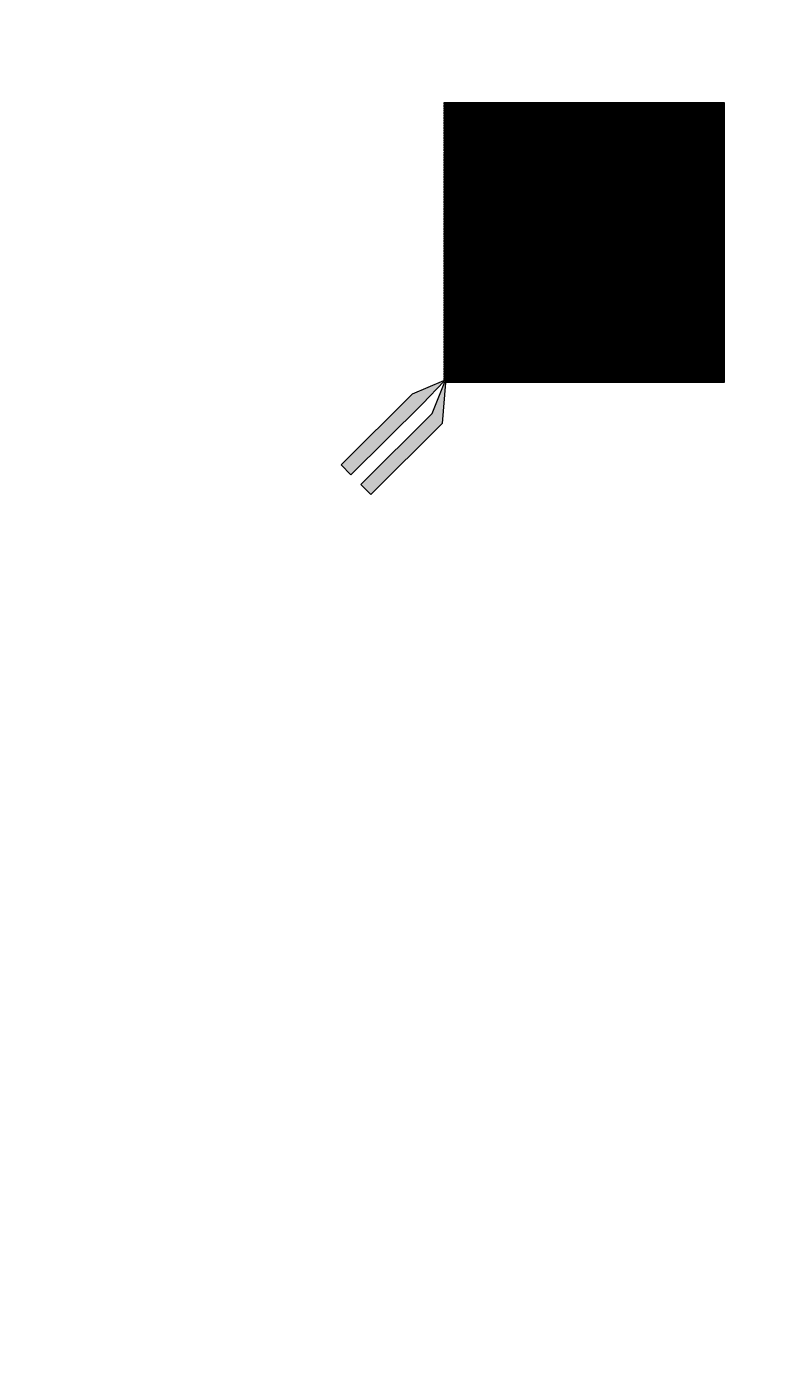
# Model space of a CAD drawing. Header units: millimetres. Extents: x 2668 to 2894, y 1564 to 1665.
# Drawn here: x 2708.7 to 2722.13, y 1594.21 to 1618.08 of the extents above; entities that cross this region are included whole.
import ezdxf

# ---------------------------------------------------------------- set-up
doc = ezdxf.new("R2010")
doc.units = ezdxf.units.MM

msp = doc.modelspace()

# ---------------------------------------------------------------- hatches: boundary and pattern name
h = msp.add_hatch(color=0)
h.dxf.hatch_style = 1
h.paths.add_polyline_path([(2716.164, 1611.744), (2721.142, 1611.744), (2721.142, 1611.776), (2716.174, 1611.776), (2716.174, 1611.788), (2721.142, 1611.788), (2721.142, 1611.82), (2716.174, 1611.82), (2716.174, 1611.832), (2721.142, 1611.832), (2721.142, 1611.864), (2716.174, 1611.864), (2716.174, 1611.876), (2721.142, 1611.876), (2721.142, 1611.908), (2716.174, 1611.908), (2716.174, 1611.92), (2721.142, 1611.92), (2721.142, 1611.952), (2716.174, 1611.952), (2716.174, 1611.964), (2721.142, 1611.964), (2721.142, 1611.996), (2716.174, 1611.996), (2716.174, 1612.008), (2721.142, 1612.008), (2721.142, 1612.04), (2716.174, 1612.04), (2716.174, 1612.052), (2721.142, 1612.052), (2721.142, 1612.084), (2716.174, 1612.084), (2716.174, 1612.096), (2721.142, 1612.096), (2721.142, 1612.128), (2716.174, 1612.128), (2716.174, 1612.14), (2721.142, 1612.14), (2721.142, 1612.172), (2716.174, 1612.172), (2716.174, 1612.184), (2721.142, 1612.184), (2721.142, 1612.216), (2716.174, 1612.216), (2716.174, 1612.228), (2721.142, 1612.228), (2721.142, 1612.26), (2716.174, 1612.26), (2716.174, 1612.272), (2721.142, 1612.272), (2721.142, 1612.304), (2716.174, 1612.304), (2716.174, 1612.316), (2721.142, 1612.316), (2721.142, 1612.348), (2716.174, 1612.348), (2716.174, 1612.36), (2721.142, 1612.36), (2721.142, 1612.392), (2716.174, 1612.392), (2716.174, 1612.404), (2721.142, 1612.404), (2721.142, 1612.436), (2716.174, 1612.436), (2716.174, 1612.448), (2721.142, 1612.448), (2721.142, 1612.48), (2716.174, 1612.48), (2716.174, 1612.492), (2721.142, 1612.492), (2721.142, 1612.524), (2716.174, 1612.524), (2716.174, 1612.536), (2721.142, 1612.536), (2721.142, 1612.568), (2716.174, 1612.568), (2716.174, 1612.58), (2721.142, 1612.58), (2721.142, 1612.612), (2716.174, 1612.612), (2716.174, 1612.624), (2721.142, 1612.624), (2721.142, 1612.656), (2716.174, 1612.656), (2716.174, 1612.668), (2721.142, 1612.668), (2721.142, 1612.7), (2716.174, 1612.7), (2716.174, 1612.712), (2721.142, 1612.712), (2721.142, 1612.744), (2716.174, 1612.744), (2716.174, 1612.756), (2721.142, 1612.756), (2721.142, 1612.788), (2716.174, 1612.788), (2716.174, 1612.8), (2721.142, 1612.8), (2721.142, 1612.832), (2716.174, 1612.832), (2716.174, 1612.844), (2721.142, 1612.844), (2721.142, 1612.876), (2716.174, 1612.876), (2716.174, 1612.888), (2721.142, 1612.888), (2721.142, 1612.92), (2716.174, 1612.92), (2716.174, 1612.932), (2721.142, 1612.932), (2721.142, 1612.964), (2716.174, 1612.964), (2716.174, 1612.976), (2721.142, 1612.976), (2721.142, 1613.008), (2716.174, 1613.008), (2716.174, 1613.02), (2721.142, 1613.02), (2721.142, 1613.052), (2716.174, 1613.052), (2716.174, 1613.064), (2721.142, 1613.064), (2721.142, 1613.096), (2716.174, 1613.096), (2716.174, 1613.108), (2721.142, 1613.108), (2721.142, 1613.14), (2716.174, 1613.14), (2716.174, 1613.152), (2721.142, 1613.152), (2721.142, 1613.184), (2716.174, 1613.184), (2716.174, 1613.196), (2721.142, 1613.196), (2721.142, 1613.228), (2716.174, 1613.228), (2716.174, 1613.24), (2721.142, 1613.24), (2721.142, 1613.272), (2716.174, 1613.272), (2716.174, 1613.284), (2721.142, 1613.284), (2721.142, 1613.316), (2716.174, 1613.316), (2716.174, 1613.328), (2721.142, 1613.328), (2721.142, 1613.36), (2716.174, 1613.36), (2716.174, 1613.372), (2721.142, 1613.372), (2721.142, 1613.404), (2716.174, 1613.404), (2716.174, 1613.416), (2721.142, 1613.416), (2721.142, 1613.448), (2716.174, 1613.448), (2716.174, 1613.46), (2721.142, 1613.46), (2721.142, 1613.492), (2716.174, 1613.492), (2716.174, 1613.504), (2721.142, 1613.504), (2721.142, 1613.536), (2716.174, 1613.536), (2716.174, 1613.548), (2721.142, 1613.548), (2721.142, 1613.58), (2716.174, 1613.58), (2716.174, 1613.592), (2721.142, 1613.592), (2721.142, 1613.624), (2716.174, 1613.624), (2716.174, 1613.636), (2721.142, 1613.636), (2721.142, 1613.668), (2716.174, 1613.668), (2716.174, 1613.68), (2721.142, 1613.68), (2721.142, 1613.712), (2716.174, 1613.712), (2716.174, 1613.724), (2721.142, 1613.724), (2721.142, 1613.756), (2716.174, 1613.756), (2716.174, 1613.768), (2721.142, 1613.768), (2721.142, 1613.8), (2716.174, 1613.8), (2716.174, 1613.812), (2721.142, 1613.812), (2721.142, 1613.844), (2716.174, 1613.844), (2716.174, 1613.856), (2721.142, 1613.856), (2721.142, 1613.888), (2716.174, 1613.888), (2716.174, 1613.9), (2721.142, 1613.9), (2721.142, 1613.932), (2716.174, 1613.932), (2716.174, 1613.944), (2721.142, 1613.944), (2721.142, 1613.976), (2716.174, 1613.976), (2716.174, 1613.988), (2721.142, 1613.988), (2721.142, 1614.02), (2716.174, 1614.02), (2716.174, 1614.032), (2721.142, 1614.032), (2721.142, 1614.064), (2716.174, 1614.064), (2716.174, 1614.076), (2721.142, 1614.076), (2721.142, 1614.108), (2716.174, 1614.108), (2716.174, 1614.12), (2721.142, 1614.12), (2721.142, 1614.152), (2716.174, 1614.152), (2716.174, 1614.164), (2721.142, 1614.164), (2721.142, 1614.196), (2716.174, 1614.196), (2716.174, 1614.208), (2721.142, 1614.208), (2721.142, 1614.24), (2716.174, 1614.24), (2716.174, 1614.252), (2721.142, 1614.252), (2721.142, 1614.284), (2716.174, 1614.284), (2716.174, 1614.296), (2721.142, 1614.296), (2721.142, 1614.328), (2716.174, 1614.328), (2716.174, 1614.34), (2721.142, 1614.34), (2721.142, 1614.372), (2716.174, 1614.372), (2716.174, 1614.384), (2721.142, 1614.384), (2721.142, 1614.416), (2716.174, 1614.416), (2716.174, 1614.428), (2721.142, 1614.428), (2721.142, 1614.46), (2716.174, 1614.46), (2716.174, 1614.472), (2721.142, 1614.472), (2721.142, 1614.504), (2716.174, 1614.504), (2716.174, 1614.516), (2721.142, 1614.516), (2721.142, 1614.548), (2716.174, 1614.548), (2716.174, 1614.56), (2721.142, 1614.56), (2721.142, 1614.592), (2716.174, 1614.592), (2716.174, 1614.604), (2721.142, 1614.604), (2721.142, 1614.636), (2716.174, 1614.636), (2716.174, 1614.648), (2721.142, 1614.648), (2721.142, 1614.68), (2716.174, 1614.68), (2716.174, 1614.692), (2721.142, 1614.692), (2721.142, 1614.724), (2716.174, 1614.724), (2716.174, 1614.736), (2721.142, 1614.736), (2721.142, 1614.768), (2716.174, 1614.768), (2716.174, 1614.78), (2721.142, 1614.78), (2721.142, 1614.812), (2716.174, 1614.812), (2716.174, 1614.824), (2721.142, 1614.824), (2721.142, 1614.856), (2716.174, 1614.856), (2716.174, 1614.868), (2721.142, 1614.868), (2721.142, 1614.9), (2716.174, 1614.9), (2716.174, 1614.912), (2721.142, 1614.912), (2721.142, 1614.944), (2716.174, 1614.944), (2716.174, 1614.956), (2721.142, 1614.956), (2721.142, 1614.988), (2716.174, 1614.988), (2716.174, 1615), (2721.142, 1615), (2721.142, 1615.032), (2716.174, 1615.032), (2716.174, 1615.044), (2721.142, 1615.044), (2721.142, 1615.076), (2716.174, 1615.076), (2716.174, 1615.088), (2721.142, 1615.088), (2721.142, 1615.12), (2716.174, 1615.12), (2716.174, 1615.132), (2721.142, 1615.132), (2721.142, 1615.164), (2716.174, 1615.164), (2716.174, 1615.176), (2721.142, 1615.176), (2721.142, 1615.208), (2716.174, 1615.208), (2716.174, 1615.22), (2721.142, 1615.22), (2721.142, 1615.252), (2716.174, 1615.252), (2716.174, 1615.264), (2721.142, 1615.264), (2721.142, 1615.296), (2716.174, 1615.296), (2716.174, 1615.308), (2721.142, 1615.308), (2721.142, 1615.34), (2716.174, 1615.34), (2716.174, 1615.352), (2721.142, 1615.352), (2721.142, 1615.384), (2716.174, 1615.384), (2716.174, 1615.396), (2721.142, 1615.396), (2721.142, 1615.428), (2716.174, 1615.428), (2716.174, 1615.44), (2721.142, 1615.44), (2721.142, 1615.472), (2716.174, 1615.472), (2716.174, 1615.484), (2721.142, 1615.484), (2721.142, 1615.516), (2716.174, 1615.516), (2716.174, 1615.528), (2721.142, 1615.528), (2721.142, 1615.56), (2716.174, 1615.56), (2716.174, 1615.572), (2721.142, 1615.572), (2721.142, 1615.604), (2716.174, 1615.604), (2716.174, 1615.616), (2721.142, 1615.616), (2721.142, 1615.648), (2716.174, 1615.648), (2716.174, 1615.66), (2721.142, 1615.66), (2721.142, 1615.692), (2716.174, 1615.692), (2716.174, 1615.704), (2721.142, 1615.704), (2721.142, 1615.736), (2716.174, 1615.736), (2716.174, 1615.748), (2721.142, 1615.748), (2721.142, 1615.78), (2716.174, 1615.78), (2716.174, 1615.792), (2721.142, 1615.792), (2721.142, 1615.824), (2716.174, 1615.824), (2716.174, 1615.836), (2721.142, 1615.836), (2721.142, 1615.868), (2716.174, 1615.868), (2716.174, 1615.88), (2721.142, 1615.88), (2721.142, 1615.912), (2716.174, 1615.912), (2716.174, 1615.924), (2721.142, 1615.924), (2721.142, 1615.956), (2716.174, 1615.956), (2716.174, 1615.968), (2721.142, 1615.968), (2721.142, 1616), (2716.174, 1616), (2716.174, 1616.012), (2721.142, 1616.012), (2721.142, 1616.044), (2716.174, 1616.044), (2716.174, 1616.056), (2721.142, 1616.056), (2721.142, 1616.088), (2716.174, 1616.088), (2716.174, 1616.1), (2721.142, 1616.1), (2721.142, 1616.132), (2716.174, 1616.132), (2716.174, 1616.144), (2721.142, 1616.144), (2721.142, 1616.176), (2716.174, 1616.176), (2716.174, 1616.188), (2721.142, 1616.188), (2721.142, 1616.22), (2716.174, 1616.22), (2716.174, 1616.232), (2721.142, 1616.232), (2721.142, 1616.264), (2716.174, 1616.264), (2716.174, 1616.276), (2721.142, 1616.276), (2721.142, 1616.308), (2716.174, 1616.308), (2716.174, 1616.32), (2721.142, 1616.32), (2721.142, 1616.352), (2716.174, 1616.352), (2716.174, 1616.364), (2721.142, 1616.364), (2721.142, 1616.396), (2716.174, 1616.396), (2716.174, 1616.408), (2721.142, 1616.408), (2721.142, 1616.44), (2716.174, 1616.44), (2716.174, 1616.452), (2721.142, 1616.452), (2721.142, 1616.484), (2716.174, 1616.484), (2716.174, 1616.496), (2721.142, 1616.496), (2721.142, 1616.528), (2716.174, 1616.528), (2716.174, 1616.54), (2721.142, 1616.54), (2721.142, 1616.572), (2716.174, 1616.572), (2716.174, 1616.584), (2721.142, 1616.584), (2721.142, 1616.616), (2716.174, 1616.616), (2716.174, 1616.628), (2721.142, 1616.628), (2721.142, 1616.66), (2716.174, 1616.66), (2716.174, 1616.672), (2721.142, 1616.672), (2721.142, 1616.704), (2716.174, 1616.704), (2716.174, 1616.716), (2721.154, 1616.716), (2721.154, 1611.732), (2716.173, 1611.732), (2715.949, 1611.164), (2714.673, 1609.895), (2714.849, 1609.717), (2716.126, 1610.986), (2716.185, 1611.722), (2721.164, 1611.722), (2721.164, 1616.726), (2716.164, 1616.726), (2716.164, 1616.694), (2721.132, 1616.694), (2721.132, 1616.682), (2716.164, 1616.682), (2716.164, 1616.65), (2721.132, 1616.65), (2721.132, 1616.638), (2716.164, 1616.638), (2716.164, 1616.606), (2721.132, 1616.606), (2721.132, 1616.594), (2716.164, 1616.594), (2716.164, 1616.562), (2721.132, 1616.562), (2721.132, 1616.55), (2716.164, 1616.55), (2716.164, 1616.518), (2721.132, 1616.518), (2721.132, 1616.506), (2716.164, 1616.506), (2716.164, 1616.474), (2721.132, 1616.474), (2721.132, 1616.462), (2716.164, 1616.462), (2716.164, 1616.43), (2721.132, 1616.43), (2721.132, 1616.418), (2716.164, 1616.418), (2716.164, 1616.386), (2721.132, 1616.386), (2721.132, 1616.374), (2716.164, 1616.374), (2716.164, 1616.342), (2721.132, 1616.342), (2721.132, 1616.33), (2716.164, 1616.33), (2716.164, 1616.298), (2721.132, 1616.298), (2721.132, 1616.286), (2716.164, 1616.286), (2716.164, 1616.254), (2721.132, 1616.254), (2721.132, 1616.242), (2716.164, 1616.242), (2716.164, 1616.21), (2721.132, 1616.21), (2721.132, 1616.198), (2716.164, 1616.198), (2716.164, 1616.166), (2721.132, 1616.166), (2721.132, 1616.154), (2716.164, 1616.154), (2716.164, 1616.122), (2721.132, 1616.122), (2721.132, 1616.11), (2716.164, 1616.11), (2716.164, 1616.078), (2721.132, 1616.078), (2721.132, 1616.066), (2716.164, 1616.066), (2716.164, 1616.034), (2721.132, 1616.034), (2721.132, 1616.022), (2716.164, 1616.022), (2716.164, 1615.99), (2721.132, 1615.99), (2721.132, 1615.978), (2716.164, 1615.978), (2716.164, 1615.946), (2721.132, 1615.946), (2721.132, 1615.934), (2716.164, 1615.934), (2716.164, 1615.902), (2721.132, 1615.902), (2721.132, 1615.89), (2716.164, 1615.89), (2716.164, 1615.858), (2721.132, 1615.858), (2721.132, 1615.846), (2716.164, 1615.846), (2716.164, 1615.814), (2721.132, 1615.814), (2721.132, 1615.802), (2716.164, 1615.802), (2716.164, 1615.77), (2721.132, 1615.77), (2721.132, 1615.758), (2716.164, 1615.758), (2716.164, 1615.726), (2721.132, 1615.726), (2721.132, 1615.714), (2716.164, 1615.714), (2716.164, 1615.682), (2721.132, 1615.682), (2721.132, 1615.67), (2716.164, 1615.67), (2716.164, 1615.638), (2721.132, 1615.638), (2721.132, 1615.626), (2716.164, 1615.626), (2716.164, 1615.594), (2721.132, 1615.594), (2721.132, 1615.582), (2716.164, 1615.582), (2716.164, 1615.55), (2721.132, 1615.55), (2721.132, 1615.538), (2716.164, 1615.538), (2716.164, 1615.506), (2721.132, 1615.506), (2721.132, 1615.494), (2716.164, 1615.494), (2716.164, 1615.462), (2721.132, 1615.462), (2721.132, 1615.45), (2716.164, 1615.45), (2716.164, 1615.418), (2721.132, 1615.418), (2721.132, 1615.406), (2716.164, 1615.406), (2716.164, 1615.374), (2721.132, 1615.374), (2721.132, 1615.362), (2716.164, 1615.362), (2716.164, 1615.33), (2721.132, 1615.33), (2721.132, 1615.318), (2716.164, 1615.318), (2716.164, 1615.286), (2721.132, 1615.286), (2721.132, 1615.274), (2716.164, 1615.274), (2716.164, 1615.242), (2721.132, 1615.242), (2721.132, 1615.23), (2716.164, 1615.23), (2716.164, 1615.198), (2721.132, 1615.198), (2721.132, 1615.186), (2716.164, 1615.186), (2716.164, 1615.154), (2721.132, 1615.154), (2721.132, 1615.142), (2716.164, 1615.142), (2716.164, 1615.11), (2721.132, 1615.11), (2721.132, 1615.098), (2716.164, 1615.098), (2716.164, 1615.066), (2721.132, 1615.066), (2721.132, 1615.054), (2716.164, 1615.054), (2716.164, 1615.022), (2721.132, 1615.022), (2721.132, 1615.01), (2716.164, 1615.01), (2716.164, 1614.978), (2721.132, 1614.978), (2721.132, 1614.966), (2716.164, 1614.966), (2716.164, 1614.934), (2721.132, 1614.934), (2721.132, 1614.922), (2716.164, 1614.922), (2716.164, 1614.89), (2721.132, 1614.89), (2721.132, 1614.878), (2716.164, 1614.878), (2716.164, 1614.846), (2721.132, 1614.846), (2721.132, 1614.834), (2716.164, 1614.834), (2716.164, 1614.802), (2721.132, 1614.802), (2721.132, 1614.79), (2716.164, 1614.79), (2716.164, 1614.758), (2721.132, 1614.758), (2721.132, 1614.746), (2716.164, 1614.746), (2716.164, 1614.714), (2721.132, 1614.714), (2721.132, 1614.702), (2716.164, 1614.702), (2716.164, 1614.67), (2721.132, 1614.67), (2721.132, 1614.658), (2716.164, 1614.658), (2716.164, 1614.626), (2721.132, 1614.626), (2721.132, 1614.614), (2716.164, 1614.614), (2716.164, 1614.582), (2721.132, 1614.582), (2721.132, 1614.57), (2716.164, 1614.57), (2716.164, 1614.538), (2721.132, 1614.538), (2721.132, 1614.526), (2716.164, 1614.526), (2716.164, 1614.494), (2721.132, 1614.494), (2721.132, 1614.482), (2716.164, 1614.482), (2716.164, 1614.45), (2721.132, 1614.45), (2721.132, 1614.438), (2716.164, 1614.438), (2716.164, 1614.406), (2721.132, 1614.406), (2721.132, 1614.394), (2716.164, 1614.394), (2716.164, 1614.362), (2721.132, 1614.362), (2721.132, 1614.35), (2716.164, 1614.35), (2716.164, 1614.318), (2721.132, 1614.318), (2721.132, 1614.306), (2716.164, 1614.306), (2716.164, 1614.274), (2721.132, 1614.274), (2721.132, 1614.262), (2716.164, 1614.262), (2716.164, 1614.23), (2721.132, 1614.23), (2721.132, 1614.218), (2716.164, 1614.218), (2716.164, 1614.186), (2721.132, 1614.186), (2721.132, 1614.174), (2716.164, 1614.174), (2716.164, 1614.142), (2721.132, 1614.142), (2721.132, 1614.13), (2716.164, 1614.13), (2716.164, 1614.098), (2721.132, 1614.098), (2721.132, 1614.086), (2716.164, 1614.086), (2716.164, 1614.054), (2721.132, 1614.054), (2721.132, 1614.042), (2716.164, 1614.042), (2716.164, 1614.01), (2721.132, 1614.01), (2721.132, 1613.998), (2716.164, 1613.998), (2716.164, 1613.966), (2721.132, 1613.966), (2721.132, 1613.954), (2716.164, 1613.954), (2716.164, 1613.922), (2721.132, 1613.922), (2721.132, 1613.91), (2716.164, 1613.91), (2716.164, 1613.878), (2721.132, 1613.878), (2721.132, 1613.866), (2716.164, 1613.866), (2716.164, 1613.834), (2721.132, 1613.834), (2721.132, 1613.822), (2716.164, 1613.822), (2716.164, 1613.79), (2721.132, 1613.79), (2721.132, 1613.778), (2716.164, 1613.778), (2716.164, 1613.746), (2721.132, 1613.746), (2721.132, 1613.734), (2716.164, 1613.734), (2716.164, 1613.702), (2721.132, 1613.702), (2721.132, 1613.69), (2716.164, 1613.69), (2716.164, 1613.658), (2721.132, 1613.658), (2721.132, 1613.646), (2716.164, 1613.646), (2716.164, 1613.614), (2721.132, 1613.614), (2721.132, 1613.602), (2716.164, 1613.602), (2716.164, 1613.57), (2721.132, 1613.57), (2721.132, 1613.558), (2716.164, 1613.558), (2716.164, 1613.526), (2721.132, 1613.526), (2721.132, 1613.514), (2716.164, 1613.514), (2716.164, 1613.482), (2721.132, 1613.482), (2721.132, 1613.47), (2716.164, 1613.47), (2716.164, 1613.438), (2721.132, 1613.438), (2721.132, 1613.426), (2716.164, 1613.426), (2716.164, 1613.394), (2721.132, 1613.394), (2721.132, 1613.382), (2716.164, 1613.382), (2716.164, 1613.35), (2721.132, 1613.35), (2721.132, 1613.338), (2716.164, 1613.338), (2716.164, 1613.306), (2721.132, 1613.306), (2721.132, 1613.294), (2716.164, 1613.294), (2716.164, 1613.262), (2721.132, 1613.262), (2721.132, 1613.25), (2716.164, 1613.25), (2716.164, 1613.218), (2721.132, 1613.218), (2721.132, 1613.206), (2716.164, 1613.206), (2716.164, 1613.174), (2721.132, 1613.174), (2721.132, 1613.162), (2716.164, 1613.162), (2716.164, 1613.13), (2721.132, 1613.13), (2721.132, 1613.118), (2716.164, 1613.118), (2716.164, 1613.086), (2721.132, 1613.086), (2721.132, 1613.074), (2716.164, 1613.074), (2716.164, 1613.042), (2721.132, 1613.042), (2721.132, 1613.03), (2716.164, 1613.03), (2716.164, 1612.998), (2721.132, 1612.998), (2721.132, 1612.986), (2716.164, 1612.986), (2716.164, 1612.954), (2721.132, 1612.954), (2721.132, 1612.942), (2716.164, 1612.942), (2716.164, 1612.91), (2721.132, 1612.91), (2721.132, 1612.898), (2716.164, 1612.898), (2716.164, 1612.866), (2721.132, 1612.866), (2721.132, 1612.854), (2716.164, 1612.854), (2716.164, 1612.822), (2721.132, 1612.822), (2721.132, 1612.81), (2716.164, 1612.81), (2716.164, 1612.778), (2721.132, 1612.778), (2721.132, 1612.766), (2716.164, 1612.766), (2716.164, 1612.734), (2721.132, 1612.734), (2721.132, 1612.722), (2716.164, 1612.722), (2716.164, 1612.69), (2721.132, 1612.69), (2721.132, 1612.678), (2716.164, 1612.678), (2716.164, 1612.646), (2721.132, 1612.646), (2721.132, 1612.634), (2716.164, 1612.634), (2716.164, 1612.602), (2721.132, 1612.602), (2721.132, 1612.59), (2716.164, 1612.59), (2716.164, 1612.558), (2721.132, 1612.558), (2721.132, 1612.546), (2716.164, 1612.546), (2716.164, 1612.514), (2721.132, 1612.514), (2721.132, 1612.502), (2716.164, 1612.502), (2716.164, 1612.47), (2721.132, 1612.47), (2721.132, 1612.458), (2716.164, 1612.458), (2716.164, 1612.426), (2721.132, 1612.426), (2721.132, 1612.414), (2716.164, 1612.414), (2716.164, 1612.382), (2721.132, 1612.382), (2721.132, 1612.37), (2716.164, 1612.37), (2716.164, 1612.338), (2721.132, 1612.338), (2721.132, 1612.326), (2716.164, 1612.326), (2716.164, 1612.294), (2721.132, 1612.294), (2721.132, 1612.282), (2716.164, 1612.282), (2716.164, 1612.25), (2721.132, 1612.25), (2721.132, 1612.238), (2716.164, 1612.238), (2716.164, 1612.206), (2721.132, 1612.206), (2721.132, 1612.194), (2716.164, 1612.194), (2716.164, 1612.162), (2721.132, 1612.162), (2721.132, 1612.15), (2716.164, 1612.15), (2716.164, 1612.118), (2721.132, 1612.118), (2721.132, 1612.106), (2716.164, 1612.106), (2716.164, 1612.074), (2721.132, 1612.074), (2721.132, 1612.062), (2716.164, 1612.062), (2716.164, 1612.03), (2721.132, 1612.03), (2721.132, 1612.018), (2716.164, 1612.018), (2716.164, 1611.986), (2721.132, 1611.986), (2721.132, 1611.974), (2716.164, 1611.974), (2716.164, 1611.942), (2721.132, 1611.942), (2721.132, 1611.93), (2716.164, 1611.93), (2716.164, 1611.898), (2721.132, 1611.898), (2721.132, 1611.886), (2716.164, 1611.886), (2716.164, 1611.854), (2721.132, 1611.854), (2721.132, 1611.842), (2716.164, 1611.842), (2716.164, 1611.81), (2721.132, 1611.81), (2721.132, 1611.798), (2716.164, 1611.798), (2716.164, 1611.766), (2721.132, 1611.766), (2721.132, 1611.754), (2716.155, 1611.754), (2715.597, 1611.518), (2714.32, 1610.249), (2714.497, 1610.072), (2715.773, 1611.341)])

# ---------------------------------------------------------------- linework, layer by layer
msp.add_lwpolyline([(2721.132, 1612.602), (2716.164, 1612.602), (2716.164, 1612.634), (2721.132, 1612.634), (2721.132, 1612.646), (2716.164, 1612.646), (2716.164, 1612.678), (2721.132, 1612.678), (2721.132, 1612.69), (2716.164, 1612.69), (2716.164, 1612.722), (2721.132, 1612.722), (2721.132, 1612.734), (2716.164, 1612.734), (2716.164, 1612.766), (2721.132, 1612.766), (2721.132, 1612.778), (2716.164, 1612.778), (2716.164, 1612.81), (2721.132, 1612.81), (2721.132, 1612.822), (2716.164, 1612.822), (2716.164, 1612.854), (2721.132, 1612.854), (2721.132, 1612.866), (2716.164, 1612.866), (2716.164, 1612.898), (2721.132, 1612.898), (2721.132, 1612.91), (2716.164, 1612.91), (2716.164, 1612.942), (2721.132, 1612.942), (2721.132, 1612.954), (2716.164, 1612.954), (2716.164, 1612.986), (2721.132, 1612.986), (2721.132, 1612.998), (2716.164, 1612.998), (2716.164, 1613.03), (2721.132, 1613.03), (2721.132, 1613.042), (2716.164, 1613.042), (2716.164, 1613.074), (2721.132, 1613.074), (2721.132, 1613.086), (2716.164, 1613.086), (2716.164, 1613.118), (2721.132, 1613.118), (2721.132, 1613.13), (2716.164, 1613.13), (2716.164, 1613.162), (2721.132, 1613.162), (2721.132, 1613.174), (2716.164, 1613.174), (2716.164, 1613.206), (2721.132, 1613.206), (2721.132, 1613.218), (2716.164, 1613.218), (2716.164, 1613.25), (2721.132, 1613.25), (2721.132, 1613.262), (2716.164, 1613.262), (2716.164, 1613.294), (2721.132, 1613.294), (2721.132, 1613.306), (2716.164, 1613.306), (2716.164, 1613.338), (2721.132, 1613.338), (2721.132, 1613.35), (2716.164, 1613.35), (2716.164, 1613.382), (2721.132, 1613.382), (2721.132, 1613.394), (2716.164, 1613.394), (2716.164, 1613.426), (2721.132, 1613.426), (2721.132, 1613.438), (2716.164, 1613.438), (2716.164, 1613.47), (2721.132, 1613.47), (2721.132, 1613.482), (2716.164, 1613.482), (2716.164, 1613.514), (2721.132, 1613.514), (2721.132, 1613.526), (2716.164, 1613.526), (2716.164, 1613.558), (2721.132, 1613.558), (2721.132, 1613.57), (2716.164, 1613.57), (2716.164, 1613.602), (2721.132, 1613.602), (2721.132, 1613.614), (2716.164, 1613.614), (2716.164, 1613.646), (2721.132, 1613.646), (2721.132, 1613.658), (2716.164, 1613.658), (2716.164, 1613.69), (2721.132, 1613.69), (2721.132, 1613.702), (2716.164, 1613.702), (2716.164, 1613.734), (2721.132, 1613.734), (2721.132, 1613.746), (2716.164, 1613.746), (2716.164, 1613.778), (2721.132, 1613.778), (2721.132, 1613.79), (2716.164, 1613.79), (2716.164, 1613.822), (2721.132, 1613.822), (2721.132, 1613.834), (2716.164, 1613.834), (2716.164, 1613.866), (2721.132, 1613.866), (2721.132, 1613.878), (2716.164, 1613.878), (2716.164, 1613.91), (2721.132, 1613.91), (2721.132, 1613.922), (2716.164, 1613.922), (2716.164, 1613.954), (2721.132, 1613.954), (2721.132, 1613.966), (2716.164, 1613.966), (2716.164, 1613.998), (2721.132, 1613.998), (2721.132, 1614.01), (2716.164, 1614.01), (2716.164, 1614.042), (2721.132, 1614.042), (2721.132, 1614.054), (2716.164, 1614.054), (2716.164, 1614.086), (2721.132, 1614.086), (2721.132, 1614.098), (2716.164, 1614.098), (2716.164, 1614.13), (2721.132, 1614.13), (2721.132, 1614.142), (2716.164, 1614.142), (2716.164, 1614.174), (2721.132, 1614.174), (2721.132, 1614.186), (2716.164, 1614.186), (2716.164, 1614.218), (2721.132, 1614.218), (2721.132, 1614.23), (2716.164, 1614.23), (2716.164, 1614.262), (2721.132, 1614.262), (2721.132, 1614.274), (2716.164, 1614.274), (2716.164, 1614.306), (2721.132, 1614.306), (2721.132, 1614.318), (2716.164, 1614.318), (2716.164, 1614.35), (2721.132, 1614.35), (2721.132, 1614.362), (2716.164, 1614.362), (2716.164, 1614.394), (2721.132, 1614.394), (2721.132, 1614.406), (2716.164, 1614.406), (2716.164, 1614.438), (2721.132, 1614.438), (2721.132, 1614.45), (2716.164, 1614.45), (2716.164, 1614.482), (2721.132, 1614.482), (2721.132, 1614.494), (2716.164, 1614.494), (2716.164, 1614.526), (2721.132, 1614.526), (2721.132, 1614.538), (2716.164, 1614.538), (2716.164, 1614.57), (2721.132, 1614.57), (2721.132, 1614.582), (2716.164, 1614.582), (2716.164, 1614.614), (2721.132, 1614.614), (2721.132, 1614.626), (2716.164, 1614.626), (2716.164, 1614.658), (2721.132, 1614.658), (2721.132, 1614.67), (2716.164, 1614.67), (2716.164, 1614.702), (2721.132, 1614.702), (2721.132, 1614.714), (2716.164, 1614.714), (2716.164, 1614.746), (2721.132, 1614.746), (2721.132, 1614.758), (2716.164, 1614.758), (2716.164, 1614.79), (2721.132, 1614.79), (2721.132, 1614.802), (2716.164, 1614.802), (2716.164, 1614.834), (2721.132, 1614.834), (2721.132, 1614.846), (2716.164, 1614.846), (2716.164, 1614.878), (2721.132, 1614.878), (2721.132, 1614.89), (2716.164, 1614.89), (2716.164, 1614.922), (2721.132, 1614.922), (2721.132, 1614.934), (2716.164, 1614.934), (2716.164, 1614.966), (2721.132, 1614.966), (2721.132, 1614.978), (2716.164, 1614.978), (2716.164, 1615.01), (2721.132, 1615.01), (2721.132, 1615.022), (2716.164, 1615.022), (2716.164, 1615.054), (2721.132, 1615.054), (2721.132, 1615.066), (2716.164, 1615.066), (2716.164, 1615.098), (2721.132, 1615.098), (2721.132, 1615.11), (2716.164, 1615.11), (2716.164, 1615.142), (2721.132, 1615.142), (2721.132, 1615.154), (2716.164, 1615.154), (2716.164, 1615.186), (2721.132, 1615.186), (2721.132, 1615.198), (2716.164, 1615.198), (2716.164, 1615.23), (2721.132, 1615.23), (2721.132, 1615.242), (2716.164, 1615.242), (2716.164, 1615.274), (2721.132, 1615.274), (2721.132, 1615.286), (2716.164, 1615.286), (2716.164, 1615.318), (2721.132, 1615.318), (2721.132, 1615.33), (2716.164, 1615.33), (2716.164, 1615.362), (2721.132, 1615.362), (2721.132, 1615.374), (2716.164, 1615.374), (2716.164, 1615.406), (2721.132, 1615.406), (2721.132, 1615.418), (2716.164, 1615.418), (2716.164, 1615.45), (2721.132, 1615.45), (2721.132, 1615.462), (2716.164, 1615.462), (2716.164, 1615.494), (2721.132, 1615.494), (2721.132, 1615.506), (2716.164, 1615.506), (2716.164, 1615.538), (2721.132, 1615.538), (2721.132, 1615.55), (2716.164, 1615.55), (2716.164, 1615.582), (2721.132, 1615.582), (2721.132, 1615.594), (2716.164, 1615.594), (2716.164, 1615.626), (2721.132, 1615.626), (2721.132, 1615.638), (2716.164, 1615.638), (2716.164, 1615.67), (2721.132, 1615.67), (2721.132, 1615.682), (2716.164, 1615.682), (2716.164, 1615.714), (2721.132, 1615.714), (2721.132, 1615.726), (2716.164, 1615.726), (2716.164, 1615.758), (2721.132, 1615.758), (2721.132, 1615.77), (2716.164, 1615.77), (2716.164, 1615.802), (2721.132, 1615.802), (2721.132, 1615.814), (2716.164, 1615.814), (2716.164, 1615.846), (2721.132, 1615.846), (2721.132, 1615.858), (2716.164, 1615.858), (2716.164, 1615.89), (2721.132, 1615.89), (2721.132, 1615.902), (2716.164, 1615.902), (2716.164, 1615.934), (2721.132, 1615.934), (2721.132, 1615.946), (2716.164, 1615.946), (2716.164, 1615.978), (2721.132, 1615.978), (2721.132, 1615.99), (2716.164, 1615.99), (2716.164, 1616.022), (2721.132, 1616.022), (2721.132, 1616.034), (2716.164, 1616.034), (2716.164, 1616.066), (2721.132, 1616.066), (2721.132, 1616.078), (2716.164, 1616.078), (2716.164, 1616.11), (2721.132, 1616.11), (2721.132, 1616.122), (2716.164, 1616.122), (2716.164, 1616.154), (2721.132, 1616.154), (2721.132, 1616.166), (2716.164, 1616.166), (2716.164, 1616.198), (2721.132, 1616.198), (2721.132, 1616.21), (2716.164, 1616.21), (2716.164, 1616.242), (2721.132, 1616.242), (2721.132, 1616.254), (2716.164, 1616.254), (2716.164, 1616.286), (2721.132, 1616.286), (2721.132, 1616.298), (2716.164, 1616.298), (2716.164, 1616.33), (2721.132, 1616.33), (2721.132, 1616.342), (2716.164, 1616.342), (2716.164, 1616.374), (2721.132, 1616.374), (2721.132, 1616.386), (2716.164, 1616.386), (2716.164, 1616.418), (2721.132, 1616.418), (2721.132, 1616.43), (2716.164, 1616.43), (2716.164, 1616.462), (2721.132, 1616.462), (2721.132, 1616.474), (2716.164, 1616.474), (2716.164, 1616.506), (2721.132, 1616.506), (2721.132, 1616.518), (2716.164, 1616.518), (2716.164, 1616.55), (2721.132, 1616.55), (2721.132, 1616.562), (2716.164, 1616.562), (2716.164, 1616.594), (2721.132, 1616.594), (2721.132, 1616.606), (2716.164, 1616.606), (2716.164, 1616.638), (2721.132, 1616.638), (2721.132, 1616.65), (2716.164, 1616.65), (2716.164, 1616.682), (2721.132, 1616.682), (2721.132, 1616.694), (2716.164, 1616.694), (2716.164, 1616.726), (2721.164, 1616.726), (2721.164, 1611.722), (2716.185, 1611.722), (2716.126, 1610.986), (2714.849, 1609.717), (2714.673, 1609.895), (2715.949, 1611.164), (2716.173, 1611.732), (2721.154, 1611.732), (2721.154, 1616.716), (2716.174, 1616.716), (2716.174, 1616.704), (2721.142, 1616.704), (2721.142, 1616.672), (2716.174, 1616.672), (2716.174, 1616.66), (2721.142, 1616.66), (2721.142, 1616.628), (2716.174, 1616.628), (2716.174, 1616.616), (2721.142, 1616.616), (2721.142, 1616.584), (2716.174, 1616.584), (2716.174, 1616.572), (2721.142, 1616.572), (2721.142, 1616.54), (2716.174, 1616.54), (2716.174, 1616.528), (2721.142, 1616.528), (2721.142, 1616.496), (2716.174, 1616.496), (2716.174, 1616.484), (2721.142, 1616.484), (2721.142, 1616.452), (2716.174, 1616.452), (2716.174, 1616.44), (2721.142, 1616.44), (2721.142, 1616.408), (2716.174, 1616.408), (2716.174, 1616.396), (2721.142, 1616.396), (2721.142, 1616.364), (2716.174, 1616.364), (2716.174, 1616.352), (2721.142, 1616.352), (2721.142, 1616.32), (2716.174, 1616.32), (2716.174, 1616.308), (2721.142, 1616.308), (2721.142, 1616.276), (2716.174, 1616.276), (2716.174, 1616.264), (2721.142, 1616.264), (2721.142, 1616.232), (2716.174, 1616.232), (2716.174, 1616.22), (2721.142, 1616.22), (2721.142, 1616.188), (2716.174, 1616.188), (2716.174, 1616.176), (2721.142, 1616.176), (2721.142, 1616.144), (2716.174, 1616.144), (2716.174, 1616.132), (2721.142, 1616.132), (2721.142, 1616.1), (2716.174, 1616.1), (2716.174, 1616.088), (2721.142, 1616.088), (2721.142, 1616.056), (2716.174, 1616.056), (2716.174, 1616.044), (2721.142, 1616.044), (2721.142, 1616.012), (2716.174, 1616.012), (2716.174, 1616), (2721.142, 1616), (2721.142, 1615.968), (2716.174, 1615.968), (2716.174, 1615.956), (2721.142, 1615.956), (2721.142, 1615.924), (2716.174, 1615.924), (2716.174, 1615.912), (2721.142, 1615.912), (2721.142, 1615.88), (2716.174, 1615.88), (2716.174, 1615.868), (2721.142, 1615.868), (2721.142, 1615.836), (2716.174, 1615.836), (2716.174, 1615.824), (2721.142, 1615.824), (2721.142, 1615.792), (2716.174, 1615.792), (2716.174, 1615.78), (2721.142, 1615.78), (2721.142, 1615.748), (2716.174, 1615.748), (2716.174, 1615.736), (2721.142, 1615.736), (2721.142, 1615.704), (2716.174, 1615.704), (2716.174, 1615.692), (2721.142, 1615.692), (2721.142, 1615.66), (2716.174, 1615.66), (2716.174, 1615.648), (2721.142, 1615.648), (2721.142, 1615.616), (2716.174, 1615.616), (2716.174, 1615.604), (2721.142, 1615.604), (2721.142, 1615.572), (2716.174, 1615.572), (2716.174, 1615.56), (2721.142, 1615.56), (2721.142, 1615.528), (2716.174, 1615.528), (2716.174, 1615.516), (2721.142, 1615.516), (2721.142, 1615.484), (2716.174, 1615.484), (2716.174, 1615.472), (2721.142, 1615.472), (2721.142, 1615.44), (2716.174, 1615.44), (2716.174, 1615.428), (2721.142, 1615.428), (2721.142, 1615.396), (2716.174, 1615.396), (2716.174, 1615.384), (2721.142, 1615.384), (2721.142, 1615.352), (2716.174, 1615.352), (2716.174, 1615.34), (2721.142, 1615.34), (2721.142, 1615.308), (2716.174, 1615.308), (2716.174, 1615.296), (2721.142, 1615.296), (2721.142, 1615.264), (2716.174, 1615.264), (2716.174, 1615.252), (2721.142, 1615.252), (2721.142, 1615.22), (2716.174, 1615.22), (2716.174, 1615.208), (2721.142, 1615.208), (2721.142, 1615.176), (2716.174, 1615.176), (2716.174, 1615.164), (2721.142, 1615.164), (2721.142, 1615.132), (2716.174, 1615.132), (2716.174, 1615.12), (2721.142, 1615.12), (2721.142, 1615.088), (2716.174, 1615.088), (2716.174, 1615.076), (2721.142, 1615.076), (2721.142, 1615.044), (2716.174, 1615.044), (2716.174, 1615.032), (2721.142, 1615.032), (2721.142, 1615), (2716.174, 1615), (2716.174, 1614.988), (2721.142, 1614.988), (2721.142, 1614.956), (2716.174, 1614.956), (2716.174, 1614.944), (2721.142, 1614.944), (2721.142, 1614.912), (2716.174, 1614.912), (2716.174, 1614.9), (2721.142, 1614.9), (2721.142, 1614.868), (2716.174, 1614.868), (2716.174, 1614.856), (2721.142, 1614.856), (2721.142, 1614.824), (2716.174, 1614.824), (2716.174, 1614.812), (2721.142, 1614.812), (2721.142, 1614.78), (2716.174, 1614.78), (2716.174, 1614.768), (2721.142, 1614.768), (2721.142, 1614.736), (2716.174, 1614.736), (2716.174, 1614.724), (2721.142, 1614.724), (2721.142, 1614.692), (2716.174, 1614.692), (2716.174, 1614.68), (2721.142, 1614.68), (2721.142, 1614.648), (2716.174, 1614.648), (2716.174, 1614.636), (2721.142, 1614.636), (2721.142, 1614.604), (2716.174, 1614.604), (2716.174, 1614.592), (2721.142, 1614.592), (2721.142, 1614.56), (2716.174, 1614.56), (2716.174, 1614.548), (2721.142, 1614.548), (2721.142, 1614.516), (2716.174, 1614.516), (2716.174, 1614.504), (2721.142, 1614.504), (2721.142, 1614.472), (2716.174, 1614.472), (2716.174, 1614.46), (2721.142, 1614.46), (2721.142, 1614.428), (2716.174, 1614.428), (2716.174, 1614.416), (2721.142, 1614.416), (2721.142, 1614.384), (2716.174, 1614.384), (2716.174, 1614.372), (2721.142, 1614.372), (2721.142, 1614.34), (2716.174, 1614.34), (2716.174, 1614.328), (2721.142, 1614.328), (2721.142, 1614.296), (2716.174, 1614.296), (2716.174, 1614.284), (2721.142, 1614.284), (2721.142, 1614.252), (2716.174, 1614.252), (2716.174, 1614.24), (2721.142, 1614.24), (2721.142, 1614.208), (2716.174, 1614.208), (2716.174, 1614.196), (2721.142, 1614.196), (2721.142, 1614.164), (2716.174, 1614.164), (2716.174, 1614.152), (2721.142, 1614.152), (2721.142, 1614.12), (2716.174, 1614.12), (2716.174, 1614.108), (2721.142, 1614.108), (2721.142, 1614.076), (2716.174, 1614.076), (2716.174, 1614.064), (2721.142, 1614.064), (2721.142, 1614.032), (2716.174, 1614.032), (2716.174, 1614.02), (2721.142, 1614.02), (2721.142, 1613.988), (2716.174, 1613.988), (2716.174, 1613.976), (2721.142, 1613.976), (2721.142, 1613.944), (2716.174, 1613.944), (2716.174, 1613.932), (2721.142, 1613.932), (2721.142, 1613.9), (2716.174, 1613.9), (2716.174, 1613.888), (2721.142, 1613.888), (2721.142, 1613.856), (2716.174, 1613.856), (2716.174, 1613.844), (2721.142, 1613.844), (2721.142, 1613.812), (2716.174, 1613.812), (2716.174, 1613.8), (2721.142, 1613.8), (2721.142, 1613.768), (2716.174, 1613.768), (2716.174, 1613.756), (2721.142, 1613.756), (2721.142, 1613.724), (2716.174, 1613.724), (2716.174, 1613.712), (2721.142, 1613.712), (2721.142, 1613.68), (2716.174, 1613.68), (2716.174, 1613.668), (2721.142, 1613.668), (2721.142, 1613.636), (2716.174, 1613.636), (2716.174, 1613.624), (2721.142, 1613.624), (2721.142, 1613.592), (2716.174, 1613.592), (2716.174, 1613.58), (2721.142, 1613.58), (2721.142, 1613.548), (2716.174, 1613.548), (2716.174, 1613.536), (2721.142, 1613.536), (2721.142, 1613.504), (2716.174, 1613.504), (2716.174, 1613.492), (2721.142, 1613.492), (2721.142, 1613.46), (2716.174, 1613.46), (2716.174, 1613.448), (2721.142, 1613.448), (2721.142, 1613.416), (2716.174, 1613.416), (2716.174, 1613.404), (2721.142, 1613.404), (2721.142, 1613.372), (2716.174, 1613.372), (2716.174, 1613.36), (2721.142, 1613.36), (2721.142, 1613.328), (2716.174, 1613.328), (2716.174, 1613.316), (2721.142, 1613.316), (2721.142, 1613.284), (2716.174, 1613.284), (2716.174, 1613.272), (2721.142, 1613.272), (2721.142, 1613.24), (2716.174, 1613.24), (2716.174, 1613.228), (2721.142, 1613.228), (2721.142, 1613.196), (2716.174, 1613.196), (2716.174, 1613.184), (2721.142, 1613.184), (2721.142, 1613.152), (2716.174, 1613.152), (2716.174, 1613.14), (2721.142, 1613.14), (2721.142, 1613.108), (2716.174, 1613.108), (2716.174, 1613.096), (2721.142, 1613.096), (2721.142, 1613.064), (2716.174, 1613.064), (2716.174, 1613.052), (2721.142, 1613.052), (2721.142, 1613.02), (2716.174, 1613.02), (2716.174, 1613.008), (2721.142, 1613.008), (2721.142, 1612.976), (2716.174, 1612.976), (2716.174, 1612.964), (2721.142, 1612.964), (2721.142, 1612.932), (2716.174, 1612.932), (2716.174, 1612.92), (2721.142, 1612.92), (2721.142, 1612.888), (2716.174, 1612.888), (2716.174, 1612.876), (2721.142, 1612.876), (2721.142, 1612.844), (2716.174, 1612.844), (2716.174, 1612.832), (2721.142, 1612.832), (2721.142, 1612.8), (2716.174, 1612.8), (2716.174, 1612.788), (2721.142, 1612.788), (2721.142, 1612.756), (2716.174, 1612.756), (2716.174, 1612.744), (2721.142, 1612.744), (2721.142, 1612.712), (2716.174, 1612.712), (2716.174, 1612.7), (2721.142, 1612.7), (2721.142, 1612.668), (2716.174, 1612.668), (2716.174, 1612.656), (2721.142, 1612.656), (2721.142, 1612.624), (2716.174, 1612.624), (2716.174, 1612.612), (2721.142, 1612.612), (2721.142, 1612.58), (2716.174, 1612.58), (2716.174, 1612.568), (2721.142, 1612.568), (2721.142, 1612.536), (2716.174, 1612.536), (2716.174, 1612.524), (2721.142, 1612.524), (2721.142, 1612.492), (2716.174, 1612.492), (2716.174, 1612.48), (2721.142, 1612.48), (2721.142, 1612.448), (2716.174, 1612.448), (2716.174, 1612.436), (2721.142, 1612.436), (2721.142, 1612.404), (2716.174, 1612.404), (2716.174, 1612.392), (2721.142, 1612.392), (2721.142, 1612.36), (2716.174, 1612.36), (2716.174, 1612.348), (2721.142, 1612.348), (2721.142, 1612.316), (2716.174, 1612.316), (2716.174, 1612.304), (2721.142, 1612.304), (2721.142, 1612.272), (2716.174, 1612.272), (2716.174, 1612.26), (2721.142, 1612.26), (2721.142, 1612.228), (2716.174, 1612.228), (2716.174, 1612.216), (2721.142, 1612.216), (2721.142, 1612.184), (2716.174, 1612.184), (2716.174, 1612.172), (2721.142, 1612.172), (2721.142, 1612.14), (2716.174, 1612.14), (2716.174, 1612.128), (2721.142, 1612.128), (2721.142, 1612.096), (2716.174, 1612.096), (2716.174, 1612.084), (2721.142, 1612.084), (2721.142, 1612.052), (2716.174, 1612.052), (2716.174, 1612.04), (2721.142, 1612.04), (2721.142, 1612.008), (2716.174, 1612.008), (2716.174, 1611.996), (2721.142, 1611.996), (2721.142, 1611.964), (2716.174, 1611.964), (2716.174, 1611.952), (2721.142, 1611.952), (2721.142, 1611.92), (2716.174, 1611.92), (2716.174, 1611.908), (2721.142, 1611.908), (2721.142, 1611.876), (2716.174, 1611.876), (2716.174, 1611.864), (2721.142, 1611.864), (2721.142, 1611.832), (2716.174, 1611.832), (2716.174, 1611.82), (2721.142, 1611.82), (2721.142, 1611.788), (2716.174, 1611.788), (2716.174, 1611.776), (2721.142, 1611.776), (2721.142, 1611.744), (2716.164, 1611.744), (2715.773, 1611.341), (2714.497, 1610.072), (2714.32, 1610.249), (2715.597, 1611.518), (2716.155, 1611.754), (2721.132, 1611.754), (2721.132, 1611.766), (2716.164, 1611.766), (2716.164, 1611.798), (2721.132, 1611.798), (2721.132, 1611.81), (2716.164, 1611.81), (2716.164, 1611.842), (2721.132, 1611.842), (2721.132, 1611.854), (2716.164, 1611.854), (2716.164, 1611.886), (2721.132, 1611.886), (2721.132, 1611.898), (2716.164, 1611.898), (2716.164, 1611.93), (2721.132, 1611.93), (2721.132, 1611.942), (2716.164, 1611.942), (2716.164, 1611.974), (2721.132, 1611.974), (2721.132, 1611.986), (2716.164, 1611.986), (2716.164, 1612.018), (2721.132, 1612.018), (2721.132, 1612.03), (2716.164, 1612.03), (2716.164, 1612.062), (2721.132, 1612.062), (2721.132, 1612.074), (2716.164, 1612.074), (2716.164, 1612.106), (2721.132, 1612.106), (2721.132, 1612.118), (2716.164, 1612.118), (2716.164, 1612.15), (2721.132, 1612.15), (2721.132, 1612.162), (2716.164, 1612.162), (2716.164, 1612.194), (2721.132, 1612.194), (2721.132, 1612.206), (2716.164, 1612.206), (2716.164, 1612.238), (2721.132, 1612.238), (2721.132, 1612.25), (2716.164, 1612.25), (2716.164, 1612.282), (2721.132, 1612.282), (2721.132, 1612.294), (2716.164, 1612.294), (2716.164, 1612.326), (2721.132, 1612.326), (2721.132, 1612.338), (2716.164, 1612.338), (2716.164, 1612.37), (2721.132, 1612.37), (2721.132, 1612.382), (2716.164, 1612.382), (2716.164, 1612.414), (2721.132, 1612.414), (2721.132, 1612.426), (2716.164, 1612.426), (2716.164, 1612.458), (2721.132, 1612.458), (2721.132, 1612.47), (2716.164, 1612.47), (2716.164, 1612.502), (2721.132, 1612.502), (2721.132, 1612.514), (2716.164, 1612.514), (2716.164, 1612.546), (2721.132, 1612.546), (2721.132, 1612.558), (2716.164, 1612.558), (2716.164, 1612.59), (2721.132, 1612.59)], close=True)
msp.add_circle((2718.649, 1614.226), 50.5)

doc.saveas('drawing.dxf')
